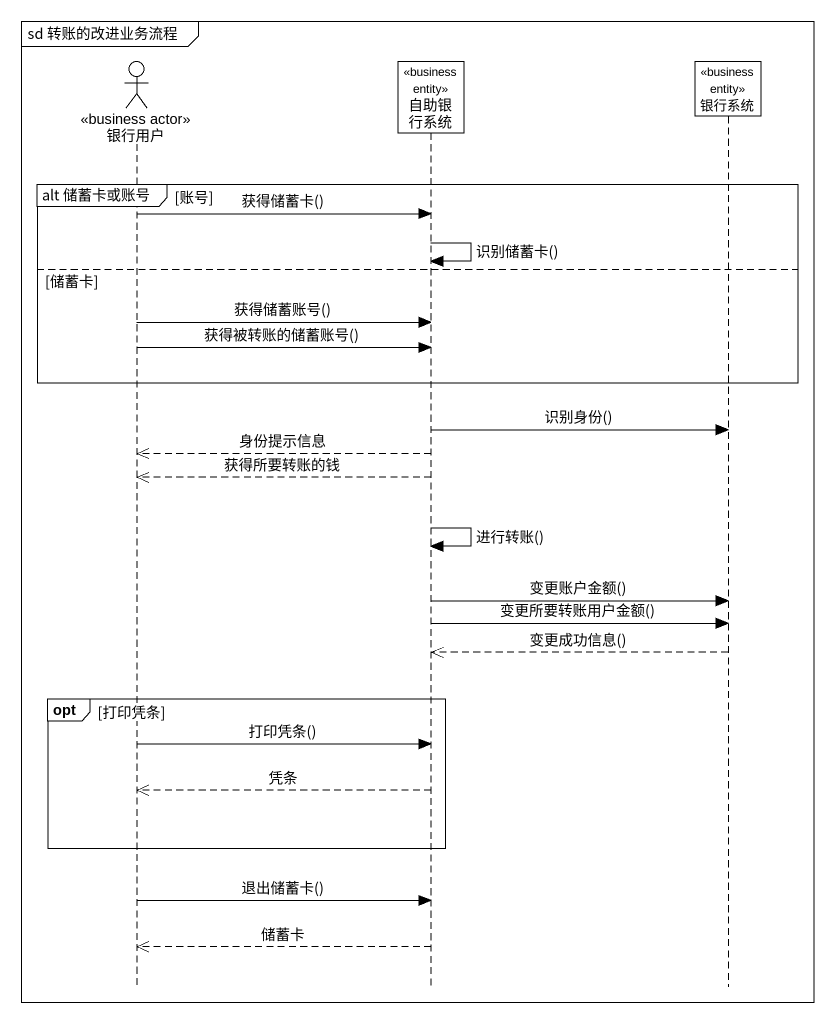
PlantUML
@startuml
mainframe sd 转账的改进业务流程
hide footbox
actor 银行用户 <<business actor>>
participant 自助银行系统 <<business entity>>
participant 银行系统 <<business entity>>

group alt 储蓄卡或账号 [账号]
  银行用户 -> 自助银行系统 : 获得储蓄卡()
  自助银行系统 -> 自助银行系统 : 识别储蓄卡()
else 储蓄卡
  银行用户 -> 自助银行系统 : 获得储蓄账号()
  银行用户 -> 自助银行系统 : 获得被转账的储蓄账号()
end
自助银行系统 -> 银行系统 : 识别身份()
自助银行系统 -->> 银行用户 : 身份提示信息
自助银行系统 -->> 银行用户 : 获得所要转账的钱
自助银行系统 -> 自助银行系统 : 进行转账()
自助银行系统 -> 银行系统 : 变更账户金额()
自助银行系统 -> 银行系统 : 变更所要转账用户金额()
银行系统 -->> 自助银行系统 : 变更成功信息()
opt 打印凭条
  银行用户 -> 自助银行系统 : 打印凭条()
  自助银行系统 -->> 银行用户 : 凭条
end
银行用户 -> 自助银行系统 : 退出储蓄卡()
自助银行系统 -->> 银行用户 : 储蓄卡
@enduml
